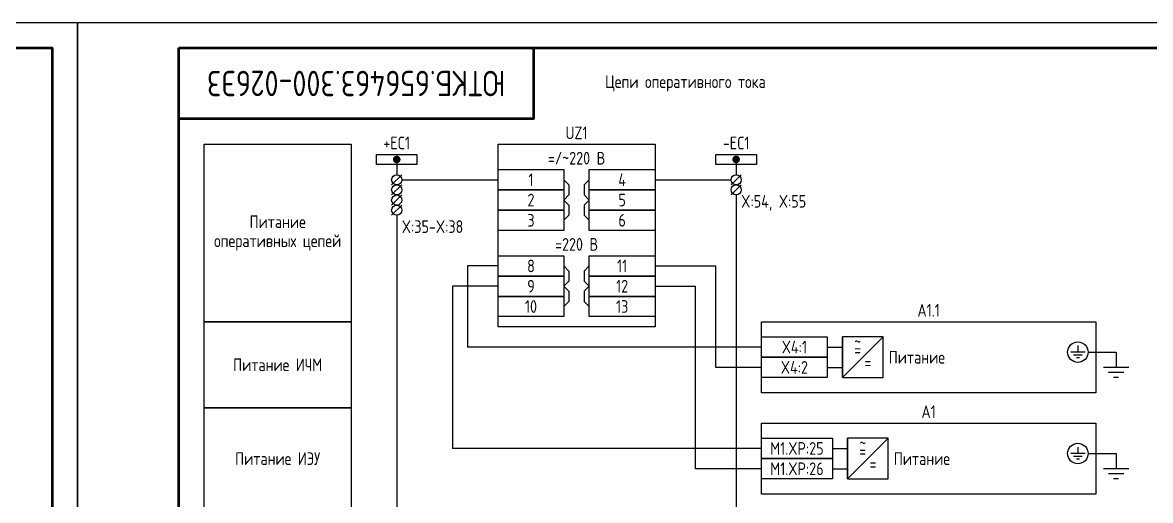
# Model space of a CAD drawing. Header units: millimetres. Extents: x -1117 to 4405, y -90 to 586.
# Drawn here: x 409.1 to 631.8, y 202.8 to 297 of the extents above; entities that cross this region are included whole.
import ezdxf

# ---------------------------------------------------------------- set-up
doc = ezdxf.new("R2010")
doc.units = ezdxf.units.MM
doc.styles.add('Gost_type_A', font='GOST_A.TTF')

# ---------------------------------------------------------------- blocks, each defined once
blk = doc.blocks.new('Формат_А3')
blk.add_lwpolyline([(-420, 297), (0, 297), (0, 0), (-420, 0)], close=True)
at = {"lineweight": 50}
blk.add_lwpolyline([(-400, 292), (-5, 292), (-5, 5), (-400, 5)], close=True, dxfattribs=at)
blk = doc.blocks.new('Штамп угловой верхний')
at = {"lineweight": 50}
blk.add_lwpolyline([(0, 0), (70, 0), (70, -14), (0, -14)], close=True, dxfattribs=at)
blk = doc.blocks.new('POINT')
at = {"const_width": 0.75}
blk.add_lwpolyline([(-0.375, 0, 1), (0.375, 0, 1)], format="xyb", close=True, dxfattribs=at)
blk = doc.blocks.new('Шинка')
blk.add_lwpolyline([(-4, 1), (4, 1), (4, -1), (-4, -1)], close=True)
blk.add_blockref('POINT', (0, 0))

msp = doc.modelspace()

# ---------------------------------------------------------------- linework, layer by layer
for p, q in [((483, 270), (483, 267)), ((550, 270), (550, 267)), ((484, 267), (482, 265)), ((484, 265), (482, 263)), ((484.01, 266), (503, 266)), ((534, 266), (549, 266)), ((551, 267), (549, 265)), ((551, 265), (549, 263)), ((484, 263), (482, 261)), ((550, 263), (550, 47.36)), ((484, 261), (482, 259)), ((483, 259), (483, 101)), ((503, 249), (497, 249)), ((497, 249), (497, 233)), ((534, 249), (546, 249)), ((546, 229), (546, 249)), ((494, 245), (494, 213)), ((503, 245), (494, 245)), ((534, 245), (542, 245)), ((542, 209), (542, 245)), ((571, 227), (571, 235)), ((571, 227), (579, 235)), ((555, 233), (497, 233)), ((619.48, 232), (625, 232)), ((555, 229), (546, 229)), ((572, 207), (572, 215)), ((572, 207), (580, 215)), ((555, 213), (494, 213)), ((619.48, 212), (625, 212)), ((555, 209), (542, 209))]:
    msp.add_line(p, q)
at = {"ltscale": 4}
for p, q in [((568, 233), (571, 233)), ((568, 229), (571, 229)), ((569, 213), (572, 213)), ((569, 209), (572, 209))]:
    msp.add_line(p, q, dxfattribs=at)
at = {"ltscale": 4.32}
for p, q in [((618.89, 232), (616.04, 232)), ((617.46, 233.28), (617.46, 232)), ((625, 232), (625, 229)), ((618.32, 231.43), (616.61, 231.43)), ((617.75, 230.86), (617.18, 230.86)), ((627.5, 229), (622.5, 229)), ((626.5, 228), (623.5, 228)), ((625.5, 227), (624.5, 227)), ((618.89, 212), (616.04, 212)), ((617.46, 213.28), (617.46, 212)), ((625, 212), (625, 209)), ((618.32, 211.43), (616.61, 211.43)), ((617.75, 210.86), (617.18, 210.86)), ((627.5, 209), (622.5, 209)), ((626.5, 208), (623.5, 208)), ((625.5, 207), (624.5, 207))]:
    msp.add_line(p, q, dxfattribs=at)
for points in [[(474, 238), (445, 238), (445, 273), (474, 273)], [(503, 273), (534, 273), (534, 237), (503, 237)], [(503, 268), (516, 268), (516, 264), (503, 264)], [(521, 268), (534, 268), (534, 264), (521, 264)], [(503, 264), (516, 264), (516, 260), (503, 260)], [(521, 264), (534, 264), (534, 260), (521, 260)], [(503, 260), (516, 260), (516, 256), (503, 256)], [(521, 260), (534, 260), (534, 256), (521, 256)], [(503, 251), (516, 251), (516, 247), (503, 247)], [(521, 251), (534, 251), (534, 247), (521, 247)], [(503, 247), (516, 247), (516, 243), (503, 243)], [(521, 247), (534, 247), (534, 243), (521, 243)], [(503, 243), (516, 243), (516, 239), (503, 239)], [(521, 243), (534, 243), (534, 239), (521, 239)], [(474, 221), (445, 221), (445, 238), (474, 238)], [(555, 238), (621, 238), (621, 224), (555, 224)], [(555, 235), (568, 235), (568, 231), (555, 231)], [(555, 231), (568, 231), (568, 227), (555, 227)], [(474, 201), (445, 201), (445, 221), (474, 221)], [(555, 218), (621, 218), (621, 204), (555, 204)], [(555, 215), (569, 215), (569, 211), (555, 211)], [(555, 211), (569, 211), (569, 207), (555, 207)]]:
    msp.add_lwpolyline(points, close=True)
for points in [[(516, 266), (517, 265), (517, 263), (516, 262)], [(521, 266), (520, 265), (520, 263), (521, 262)], [(516, 262), (517, 261), (517, 259), (516, 258)], [(521, 262), (520, 261), (520, 259), (521, 258)], [(516, 249), (517, 248), (517, 246), (516, 245)], [(521, 249), (520, 248), (520, 246), (521, 245)], [(516, 245), (517, 244), (517, 242), (516, 241)], [(521, 245), (520, 244), (520, 242), (521, 241)]]:
    msp.add_lwpolyline(points)
at = {"ltscale": 4}
for points in [[(571, 227), (579, 227), (579, 235), (571, 235)], [(572, 207), (580, 207), (580, 215), (572, 215)]]:
    msp.add_lwpolyline(points, close=True, dxfattribs=at)
for centre, radius in [((483, 266), 1), ((483, 264), 1), ((550, 266), 1), ((550, 264), 1), ((483, 262), 1), ((483, 260), 1), ((617.46, 232), 2.02), ((617.46, 212), 2.02)]:
    msp.add_circle(centre, radius)

# ---------------------------------------------------------------- block references
at = {"color": 1}
for p in [(420, 0), (840, 0)]:
    msp.add_blockref('Формат_А3', p, dxfattribs=at)
for name, p in [('Штамп угловой верхний', (440, 292)), ('Шинка', (483, 270)), ('Шинка', (550, 270))]:
    msp.add_blockref(name, p)

# ---------------------------------------------------------------- texts
at = {"insert": (475, 285), "char_height": 5, "width": 70, "attachment_point": 5, "rotation": 180, "style": 'Gost_type_A'}
msp.add_mtext('ЮТКБ.656463.300-026Э3', dxfattribs=at)
at = {"char_height": 2.5, "line_spacing_factor": 0.9, "style": 'Gost_type_A'}
for s, insert, width, attachment_point in [('Цепи оперативного тока', (540, 285), 197, 5), ('UZ1', (518.5, 274), 31, 8), ('=/~220 В', (518.5, 269), 31, 8), ('X:54, X:55', (551, 263), 16, 1), ('Питание\\Pоперативных цепей', (459.5, 255.5), 29, 5), ('X:35-X:38', (484, 258), 16, 1), ('=220 В', (518.5, 252), 31, 8), ('A1.1', (588, 239), 66, 8), ('Питание ИЧМ', (459.5, 229.5), 29, 5), ('A1', (588, 219), 66, 8), ('Питание ИЭУ', (459.5, 211), 28.9936, 5)]:
    msp.add_mtext(s, dxfattribs=dict(at, insert=insert, width=width, attachment_point=attachment_point))
at = {"char_height": 2.5, "style": 'Gost_type_A'}
for s, insert, width, attachment_point in [('+EC1', (483, 272), 10, 8), ('-EC1', (550, 272), 10, 8), ('1', (509.5, 266), 13, 5), ('4', (527.5, 266), 13, 5), ('2', (509.5, 262), 13, 5), ('5', (527.5, 262), 13, 5), ('3', (509.5, 258), 13, 5), ('6', (527.5, 258), 13, 5), ('8', (509.5, 249), 13, 5), ('11', (527.5, 249), 13, 5), ('9', (509.5, 245), 13, 5), ('12', (527.5, 245), 13, 5), ('10', (509.5, 241), 13, 5), ('13', (527.5, 241), 13, 5), ('X4:1', (561.5, 233), 13, 5), ('~', (574, 234.03), 2.7, 5), ('=', (574, 232.53), 6, 5), ('Питание', (585.67, 230.99), 11.3452, 5), ('X4:2', (561.5, 229), 13, 5), ('=', (576, 230), 6, 5), ('M1.XP:25', (562, 213), 13.9956, 5), ('~', (575, 214.03), 2.7, 5), ('=', (575, 212.53), 6, 5), ('Питание', (586.67, 210.99), 11.3452, 5), ('M1.XP:26', (562, 209), 13.9956, 5), ('=', (577, 210), 6, 5)]:
    msp.add_mtext(s, dxfattribs=dict(at, insert=insert, width=width, attachment_point=attachment_point))

doc.saveas('drawing.dxf')
